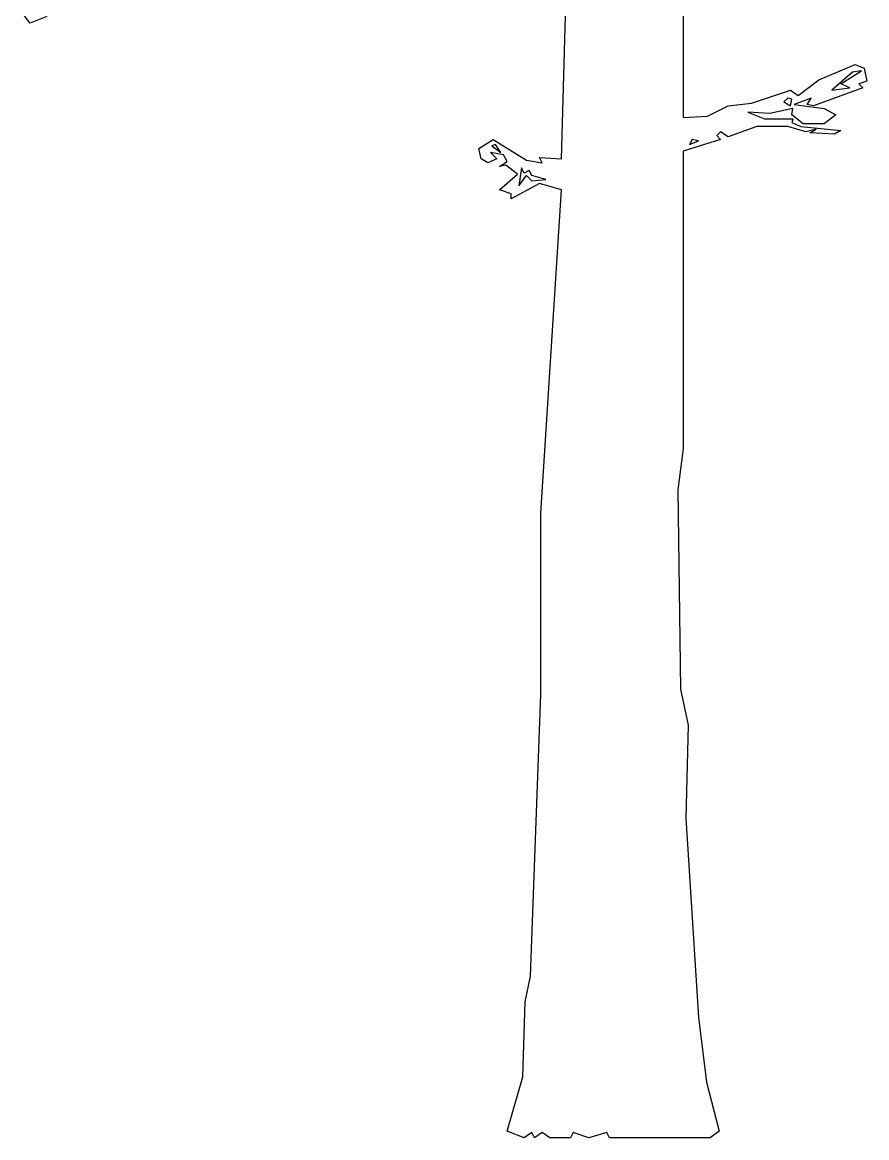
# Model space of a CAD drawing. Header units: millimetres. Extents: x -1861 to 1853, y -2 to 9002.
# Drawn here: x -987 to 451, y -2 to 1897 of the extents above; entities that cross this region are included whole.
import ezdxf

# ---------------------------------------------------------------- set-up
doc = ezdxf.new("R2010")
doc.units = ezdxf.units.MM
doc.layers.add('ALMOND-DRAW-PROFILE', color=7, linetype='Continuous', lineweight=25)

msp = doc.modelspace()

# ---------------------------------------------------------------- linework, layer by layer
at = {"layer": 'ALMOND-DRAW-PROFILE'}
for points in [[(138.4, 2144.3), (138.4, 1734.8), (180.2, 1737), (215.4, 1754.6), (255.1, 1759.1), (321.1, 1781.1), (334.3, 1772.3), (369.6, 1798.7), (431.2, 1825.1), (446.6, 1818.5), (451, 1796.5), (437.8, 1792.1), (444.4, 1785.5), (360.7, 1754.6), (349.7, 1756.8), (356.3, 1767.9), (327.7, 1756.8), (378.4, 1750.2), (398.2, 1739.2), (378.4, 1723.8), (343.1, 1723.8), (323.3, 1739.2), (325.5, 1750.2), (285.9, 1741.4), (248.5, 1743.6), (277.1, 1732.6), (325.5, 1732.6), (323.3, 1726), (338.7, 1719.4), (407, 1712.8), (396, 1706.2), (354.1, 1708.4), (365.1, 1715), (347.5, 1710.6), (316.7, 1719.4), (263.9, 1719.4), (215.4, 1701.8), (202.2, 1710.6), (195.6, 1704), (202.2, 1697.4), (138.4, 1677.6), (138.4, 1171.2), (129.6, 1100.8), (134, 761.7), (147.2, 700.1), (142.8, 541.6), (164.8, 202.5), (178, 92.5), (200, 8.8), (184.6, -2.2), (12.9, -2.2), (8.5, 6.6), (-22.3, -2.2), (-48.7, 6.6), (-53.2, -2.2), (-88.4, -2.2), (-101.6, 6.6), (-114.8, -2.2), (-119.2, 6.6), (-132.4, -2.2), (-161, 8.8), (-134.6, 101.3), (-130.2, 229), (-121.4, 273), (-103.8, 752.9), (-103.8, 1061.2), (-68.6, 1611.5), (-106, 1622.6), (-154.4, 1596.1), (-154.4, 1604.9), (-174.2, 1611.5), (-143.4, 1638), (-163.2, 1653.4), (-174.2, 1651.2), (-161, 1660), (-167.6, 1671), (-189.6, 1675.4), (-178.6, 1664.4), (-194.1, 1657.8), (-205.1, 1664.4), (-209.5, 1682), (-185.2, 1697.4), (-128, 1662.2), (-101.6, 1657.8), (-106, 1666.6), (-68.6, 1664.4), (-59.8, 1990.2)], [(-944.8, 1906.6), (-973.4, 1895.5), (-986.6, 1913.2)]]:
    msp.add_lwpolyline(points, dxfattribs=at)
for points in [[(391.6, 1781.1), (422.4, 1785.5), (407, 1792.1), (442.2, 1814.1), (426.8, 1811.9)], [(321.1, 1754.6), (323.3, 1765.7), (316.7, 1767.9), (310.1, 1761.3)], [(149.4, 1688.6), (164.8, 1695.2), (153.8, 1697.4)], [(-172, 1675.4), (-180.8, 1688.6), (-187.4, 1686.4)], [(-141.2, 1618.2), (-128, 1635.8), (-119.2, 1627), (-95, 1629.2), (-119.2, 1635.8), (-123.6, 1644.6), (-132.4, 1640.2), (-136.8, 1649)]]:
    msp.add_lwpolyline(points, close=True, dxfattribs=at)

doc.saveas('drawing.dxf')
